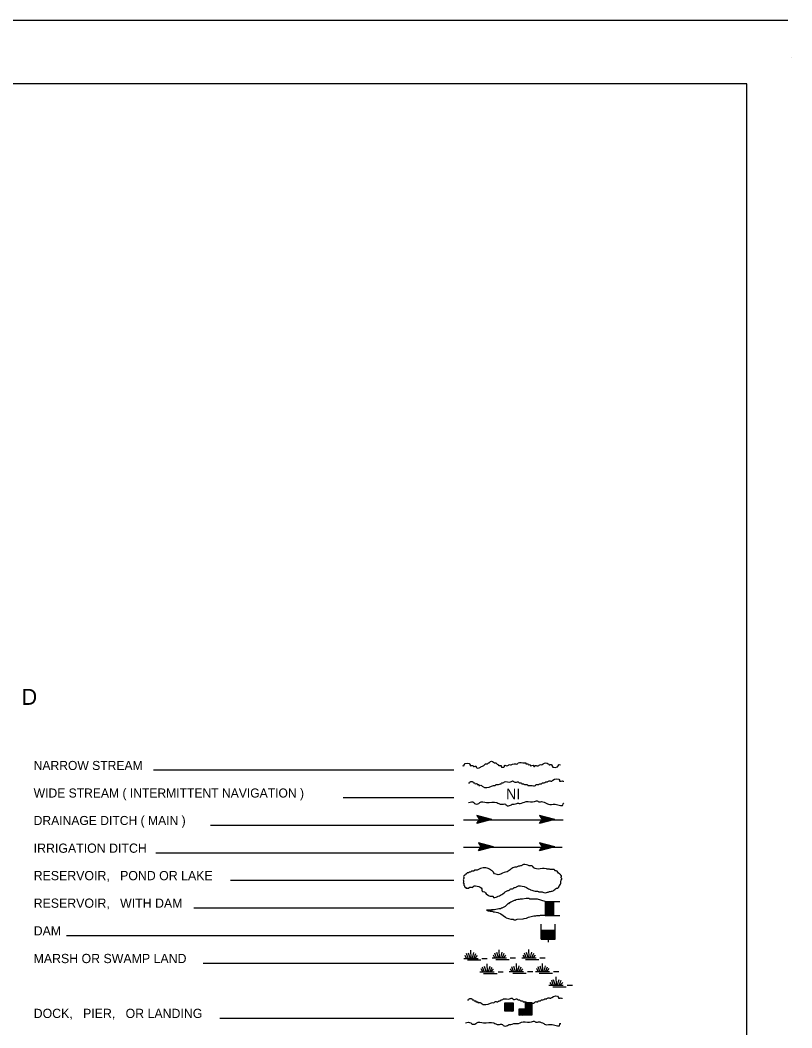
# Model space of a CAD drawing. Extents: x 1231110 to 1614361, y 15602718 to 15977648.
# Drawn here: x 1578131 to 1614361, y 15743642 to 15790949 of the extents above; entities that cross this region are included whole.
import ezdxf

# ---------------------------------------------------------------- set-up
doc = ezdxf.new("R2010")
doc.units = 0
doc.layers.add('L23', color=7, linetype='Continuous')
doc.layers.add('L26', color=7, linetype='Continuous')

msp = doc.modelspace()

# ---------------------------------------------------------------- linework, layer by layer
at = {"layer": 'L23'}
for p, q in [((1612253, 15787959), (1300308, 15787959)), ((1612253, 15606844), (1612253, 15787959)), ((1584384, 15755748), (1598487, 15755748)), ((1593302, 15754454), (1598487, 15754454)), ((1600282, 15753430), (1599574, 15753614)), ((1599574, 15753614), (1599690, 15753430)), ((1600282, 15753430), (1599574, 15753239)), ((1599574, 15753239), (1599690, 15753430)), ((1600203, 15753440), (1599627, 15753583)), ((1600102, 15753424), (1599627, 15753287)), ((1600123, 15753440), (1599632, 15753561)), ((1600034, 15753440), (1599669, 15753530)), ((1599944, 15753424), (1599669, 15753366)), ((1599944, 15753445), (1599685, 15753488)), ((1600282, 15753430), (1599690, 15753430)), ((1599833, 15753440), (1599701, 15753461)), ((1599743, 15753440), (1599701, 15753445)), ((1599965, 15753430), (1599775, 15753430)), ((1599902, 15753430), (1599775, 15753430)), ((1603228, 15753430), (1602515, 15753614)), ((1602515, 15753614), (1602637, 15753430)), ((1603228, 15753430), (1602515, 15753239)), ((1602515, 15753239), (1602637, 15753430)), ((1603144, 15753440), (1602568, 15753583)), ((1603043, 15753424), (1602568, 15753287)), ((1603070, 15753440), (1602573, 15753561)), ((1602975, 15753440), (1602610, 15753530)), ((1602885, 15753424), (1602610, 15753366)), ((1602885, 15753445), (1602626, 15753488)), ((1603228, 15753430), (1602637, 15753430)), ((1602774, 15753440), (1602642, 15753461)), ((1602684, 15753440), (1602642, 15753445)), ((1602911, 15753430), (1602716, 15753430)), ((1602843, 15753430), (1602716, 15753430)), ((1587061, 15753165), (1598487, 15753165)), ((1598941, 15753414), (1603619, 15753414)), ((1600176, 15753414), (1599616, 15753271)), ((1600018, 15753414), (1599643, 15753329)), ((1599817, 15753414), (1599675, 15753382)), ((1599775, 15753414), (1599701, 15753414)), ((1603117, 15753414), (1602557, 15753271)), ((1602959, 15753414), (1602584, 15753329)), ((1602758, 15753414), (1602616, 15753382)), ((1602716, 15753414), (1602642, 15753414)), ((1598941, 15752120), (1603576, 15752120)), ((1600350, 15752146), (1599643, 15752331)), ((1599643, 15752331), (1599759, 15752146)), ((1600350, 15752146), (1599643, 15751956)), ((1599643, 15751956), (1599759, 15752146)), ((1600245, 15752131), (1599685, 15751988)), ((1600266, 15752157), (1599690, 15752299)), ((1600166, 15752141), (1599690, 15752004)), ((1600192, 15752157), (1599701, 15752278)), ((1600086, 15752131), (1599712, 15752046)), ((1600102, 15752157), (1599733, 15752247)), ((1600007, 15752141), (1599733, 15752078)), ((1599886, 15752131), (1599743, 15752099)), ((1600007, 15752162), (1599748, 15752204)), ((1600350, 15752146), (1599759, 15752146)), ((1599902, 15752157), (1599770, 15752178)), ((1599807, 15752157), (1599770, 15752162)), ((1599844, 15752131), (1599770, 15752131)), ((1600034, 15752146), (1599844, 15752146)), ((1599965, 15752146), (1599844, 15752146)), ((1603228, 15752146), (1602515, 15752331)), ((1602515, 15752331), (1602637, 15752146)), ((1603228, 15752146), (1602515, 15751956)), ((1602515, 15751956), (1602637, 15752146)), ((1603117, 15752131), (1602557, 15751988)), ((1603144, 15752157), (1602568, 15752299)), ((1603043, 15752141), (1602568, 15752004)), ((1603070, 15752157), (1602573, 15752278)), ((1602959, 15752131), (1602584, 15752046)), ((1602975, 15752157), (1602610, 15752247)), ((1602885, 15752141), (1602610, 15752078)), ((1602758, 15752131), (1602616, 15752099)), ((1602885, 15752162), (1602626, 15752204)), ((1603228, 15752146), (1602637, 15752146)), ((1602774, 15752157), (1602642, 15752178)), ((1602684, 15752157), (1602642, 15752162)), ((1602716, 15752131), (1602642, 15752131)), ((1602911, 15752146), (1602716, 15752146)), ((1602843, 15752146), (1602716, 15752146)), ((1584500, 15751861), (1598487, 15751861)), ((1588011, 15750573), (1598487, 15750573)), ((1586285, 15749279), (1598487, 15749279)), ((1602784, 15749570), (1603476, 15749570)), ((1602784, 15749570), (1603186, 15749174)), ((1602784, 15749538), (1603186, 15749137)), ((1602784, 15749506), (1603186, 15749105)), ((1602784, 15749464), (1603186, 15749063)), ((1602784, 15749432), (1603186, 15749031)), ((1602784, 15749395), (1603186, 15748999)), ((1602784, 15749364), (1603186, 15748962)), ((1602784, 15749321), (1603186, 15748920)), ((1602784, 15749290), (1603149, 15748920)), ((1602784, 15749253), (1603117, 15748920)), ((1602784, 15749216), (1603085, 15748920)), ((1602784, 15749174), (1603043, 15748920)), ((1602816, 15749570), (1603186, 15749205)), ((1602853, 15749570), (1603186, 15749247)), ((1602890, 15749570), (1603186, 15749290)), ((1602927, 15749570), (1603186, 15749321)), ((1602959, 15749570), (1603186, 15749353)), ((1603001, 15749570), (1603186, 15749390)), ((1603043, 15749570), (1603186, 15749432)), ((1603075, 15749570), (1603186, 15749464)), ((1603107, 15749570), (1603186, 15749496)), ((1603144, 15749570), (1603186, 15749533)), ((1602784, 15749137), (1603012, 15748920)), ((1602784, 15749105), (1602969, 15748920)), ((1602784, 15749073), (1602932, 15748920)), ((1602784, 15749031), (1602890, 15748920)), ((1602784, 15748999), (1602858, 15748920)), ((1602784, 15748962), (1602827, 15748920)), ((1602784, 15748931), (1602790, 15748920)), ((1603186, 15748920), (1603476, 15748920)), ((1602594, 15747811), (1602594, 15748503)), ((1602594, 15747811), (1602990, 15748213)), ((1602594, 15747848), (1602959, 15748213)), ((1602594, 15747880), (1602916, 15748213)), ((1602594, 15747922), (1602874, 15748213)), ((1602594, 15747954), (1602843, 15748213)), ((1602594, 15747991), (1602811, 15748213)), ((1602594, 15748028), (1602774, 15748213)), ((1602594, 15748070), (1602732, 15748213)), ((1602594, 15748107), (1602700, 15748213)), ((1602594, 15748139), (1602668, 15748213)), ((1602594, 15748170), (1602637, 15748213)), ((1602626, 15747811), (1603027, 15748213)), ((1602658, 15747811), (1603059, 15748213)), ((1602700, 15747811), (1603101, 15748213)), ((1602732, 15747811), (1603133, 15748213)), ((1602769, 15747811), (1603170, 15748213)), ((1602800, 15747811), (1603202, 15748213)), ((1602843, 15747811), (1603244, 15748213)), ((1603244, 15748213), (1603244, 15748503)), ((1580302, 15747980), (1598487, 15747980)), ((1602874, 15747811), (1603244, 15748181)), ((1602911, 15747811), (1603244, 15748149)), ((1602932, 15747663), (1602932, 15747811)), ((1602948, 15747811), (1603244, 15748112)), ((1602990, 15747811), (1603244, 15748070)), ((1603027, 15747811), (1603244, 15748038)), ((1603059, 15747811), (1603244, 15747996)), ((1603091, 15747811), (1603244, 15747964)), ((1603133, 15747811), (1603244, 15747922)), ((1603170, 15747811), (1603244, 15747890)), ((1603202, 15747811), (1603244, 15747853)), ((1603233, 15747811), (1603244, 15747822)), ((1599310, 15746914), (1599294, 15747288)), ((1600641, 15746929), (1600625, 15747304)), ((1602035, 15746940), (1602019, 15747315)), ((1598956, 15746903), (1599627, 15746903)), ((1599094, 15746903), (1599020, 15747040)), ((1599157, 15746914), (1599083, 15747130)), ((1599136, 15746829), (1599759, 15746829)), ((1599252, 15746914), (1599178, 15747156)), ((1599368, 15746914), (1599432, 15747172)), ((1599432, 15746898), (1599527, 15747130)), ((1599500, 15746914), (1599601, 15747040)), ((1599807, 15746903), (1600060, 15746903)), ((1600292, 15746924), (1600958, 15746924)), ((1600424, 15746924), (1600350, 15747056)), ((1600493, 15746929), (1600419, 15747146)), ((1600467, 15746845), (1601095, 15746845)), ((1600583, 15746929), (1600509, 15747172)), ((1600699, 15746929), (1600768, 15747188)), ((1600768, 15746914), (1600857, 15747146)), ((1600836, 15746929), (1600936, 15747056)), ((1601142, 15746924), (1601391, 15746924)), ((1601686, 15746929), (1602352, 15746929)), ((1601818, 15746929), (1601744, 15747061)), ((1601882, 15746940), (1601808, 15747156)), ((1601860, 15746855), (1602484, 15746856)), ((1601977, 15746940), (1601903, 15747178)), ((1602093, 15746940), (1602161, 15747199)), ((1602161, 15746924), (1602251, 15747156)), ((1602225, 15746940), (1602325, 15747061)), ((1602536, 15746929), (1602784, 15746929)), ((1586718, 15746681), (1598487, 15746681)), ((1599849, 15746269), (1599775, 15746407)), ((1599917, 15746280), (1599844, 15746496)), ((1600007, 15746280), (1599933, 15746523)), ((1600065, 15746280), (1600049, 15746655)), ((1600123, 15746280), (1600192, 15746539)), ((1600192, 15746264), (1600282, 15746496)), ((1600261, 15746280), (1600361, 15746407)), ((1601227, 15746280), (1601153, 15746412)), ((1601290, 15746290), (1601216, 15746507)), ((1601385, 15746290), (1601311, 15746528)), ((1601443, 15746290), (1601428, 15746665)), ((1601501, 15746290), (1601565, 15746549)), ((1601565, 15746269), (1601660, 15746507)), ((1601633, 15746290), (1601734, 15746412)), ((1602457, 15746290), (1602383, 15746422)), ((1602526, 15746296), (1602452, 15746512)), ((1602616, 15746296), (1602542, 15746539)), ((1602674, 15746296), (1602658, 15746671)), ((1602732, 15746296), (1602800, 15746555)), ((1602800, 15746280), (1602890, 15746512)), ((1602869, 15746296), (1602969, 15746422)), ((1599717, 15746269), (1600382, 15746269)), ((1599891, 15746195), (1600519, 15746195)), ((1600567, 15746269), (1600815, 15746269)), ((1601095, 15746280), (1601760, 15746280)), ((1601269, 15746206), (1601892, 15746206)), ((1601945, 15746280), (1602193, 15746280)), ((1602325, 15746290), (1602990, 15746290)), ((1602499, 15746211), (1603128, 15746211)), ((1603159, 15745657), (1603085, 15745873)), ((1603175, 15746290), (1603423, 15746290)), ((1603249, 15745657), (1603175, 15745894)), ((1603307, 15745657), (1603291, 15746032)), ((1603365, 15745657), (1603434, 15745916)), ((1603434, 15745636), (1603524, 15745873)), ((1602959, 15745646), (1603624, 15745646)), ((1603091, 15745646), (1603017, 15745778)), ((1603133, 15745572), (1603761, 15745572)), ((1603503, 15745657), (1603603, 15745778)), ((1603809, 15745646), (1604057, 15745646)), ((1600884, 15744421), (1601274, 15744812)), ((1600884, 15744770), (1600926, 15744812)), ((1600884, 15744738), (1600958, 15744812)), ((1600884, 15744706), (1600995, 15744812)), ((1600884, 15744680), (1601026, 15744812)), ((1600884, 15744632), (1601068, 15744812)), ((1600884, 15744595), (1601100, 15744812)), ((1600884, 15744564), (1601132, 15744812)), ((1600884, 15744532), (1601169, 15744812)), ((1600884, 15744490), (1601211, 15744812)), ((1600884, 15744453), (1601243, 15744812)), ((1600915, 15744421), (1601274, 15744780)), ((1600952, 15744421), (1601274, 15744749)), ((1600995, 15744421), (1601274, 15744706)), ((1601026, 15744421), (1601274, 15744669)), ((1601058, 15744421), (1601274, 15744638)), ((1601095, 15744421), (1601274, 15744606)), ((1601142, 15744421), (1601274, 15744564)), ((1601169, 15744421), (1601274, 15744532)), ((1601200, 15744421), (1601274, 15744495)), ((1601232, 15744421), (1601274, 15744464)), ((1601845, 15744231), (1601560, 15744511)), ((1601802, 15744231), (1601560, 15744479)), ((1601765, 15744231), (1601560, 15744437)), ((1601876, 15744231), (1601575, 15744532)), ((1601908, 15744231), (1601607, 15744532)), ((1601945, 15744231), (1601649, 15744532)), ((1601982, 15744231), (1601686, 15744532)), ((1602019, 15744231), (1601718, 15744532)), ((1602051, 15744231), (1601750, 15744532)), ((1602093, 15744231), (1601792, 15744532)), ((1602124, 15744231), (1601824, 15744532)), ((1602161, 15744511), (1601860, 15744812)), ((1602161, 15744479), (1601860, 15744780)), ((1602161, 15744437), (1601860, 15744738)), ((1602161, 15744405), (1601860, 15744706)), ((1602161, 15744374), (1601860, 15744669)), ((1602161, 15744337), (1601860, 15744638)), ((1602161, 15744295), (1601860, 15744595)), ((1602161, 15744263), (1601860, 15744564)), ((1602161, 15744231), (1601860, 15744532)), ((1602161, 15744548), (1601876, 15744828)), ((1602161, 15744580), (1601908, 15744828)), ((1602151, 15744632), (1601950, 15744828)), ((1602161, 15744654), (1601982, 15744828)), ((1602161, 15744691), (1602019, 15744828)), ((1602161, 15744722), (1602051, 15744828)), ((1602161, 15744764), (1602093, 15744828)), ((1602161, 15744796), (1602124, 15744828)), ((1587499, 15744104), (1598487, 15744104)), ((1601734, 15744221), (1601560, 15744405)), ((1601702, 15744231), (1601560, 15744374)), ((1601665, 15744231), (1601560, 15744337)), ((1601618, 15744231), (1601560, 15744295)), ((1601591, 15744221), (1601560, 15744263))]:
    msp.add_line(p, q, dxfattribs=at)
for points in [[(1602784, 15749570), (1602425, 15749680), (1602066, 15749680), (1602024, 15749707), (1601882, 15749707), (1601718, 15749680), (1601602, 15749680), (1601560, 15749665), (1601501, 15749665), (1601417, 15749649), (1601375, 15749622), (1601332, 15749622), (1601174, 15749548), (1601116, 15749506), (1601095, 15749506), (1601058, 15749464), (1601032, 15749464), (1600894, 15749337), (1600778, 15749279), (1600752, 15749263), (1600709, 15749263), (1600678, 15749237), (1600609, 15749237), (1600408, 15749179), (1600266, 15749179), (1600250, 15749163), (1600166, 15749163), (1600028, 15749163), (1600049, 15749163), (1600086, 15749137), (1600166, 15749137), (1600192, 15749121), (1600308, 15749121), (1600335, 15749094), (1600366, 15749094), (1600408, 15749094), (1600551, 15749063), (1600694, 15748999), (1600915, 15748841), (1600952, 15748814), (1601174, 15748741), (1601274, 15748741), (1601332, 15748714), (1601401, 15748714), (1601459, 15748741), (1601744, 15748756), (1601787, 15748778), (1601903, 15748799), (1602003, 15748841), (1602241, 15748899), (1602341, 15748899), (1602383, 15748920), (1602526, 15748920), (1602568, 15748936), (1602790, 15748936)], [(1602784, 15749570), (1602784, 15748931)], [(1602784, 15748931), (1602784, 15748920), (1603186, 15748920), (1603186, 15749570)], [(1603233, 15747811), (1603244, 15747811), (1603244, 15748213), (1602594, 15748213)], [(1602594, 15747811), (1603233, 15747811)]]:
    msp.add_lwpolyline(points, dxfattribs=at)
for points in [[(1600884, 15744421), (1600884, 15744812), (1601274, 15744812), (1601274, 15744421)], [(1601860, 15744231), (1601560, 15744231), (1601560, 15744532), (1601860, 15744532)], [(1602161, 15744532), (1601860, 15744532), (1601860, 15744828), (1602161, 15744828)], [(1602161, 15744231), (1601860, 15744231), (1601860, 15744532), (1602161, 15744532)]]:
    msp.add_lwpolyline(points, close=True, dxfattribs=at)
for points in [[(1598893, 15755954), (1598978, 15755954), (1598978, 15755996), (1599257, 15755996), (1599257, 15755954), (1599374, 15755954), (1599416, 15755917), (1599543, 15755917), (1599543, 15755880), (1599743, 15755880), (1599785, 15755917), (1599902, 15755954), (1599986, 15756038), (1600028, 15756038), (1600065, 15756038), (1600102, 15756080), (1600144, 15756080), (1600181, 15756122), (1600350, 15756122), (1600382, 15756080), (1600467, 15756080), (1600551, 15755996), (1600593, 15755996), (1600593, 15755954), (1600625, 15755954), (1600709, 15755954), (1600709, 15755917), (1600868, 15755917), (1600868, 15755954), (1601032, 15755954), (1601074, 15755996), (1601153, 15755996), (1601190, 15755996), (1601317, 15756038), (1601475, 15756038), (1601517, 15756080), (1601834, 15756080), (1601876, 15756080), (1601876, 15756038), (1601961, 15756038), (1602003, 15755996), (1602077, 15755996), (1602077, 15755954), (1602241, 15755954), (1602241, 15755917), (1602283, 15755917), (1602325, 15755954), (1602357, 15755954), (1602484, 15755954), (1602526, 15755996), (1602600, 15755996), (1602684, 15756038), (1602927, 15756038), (1602969, 15755996), (1603085, 15755996), (1603085, 15755954), (1603407, 15755954), (1603407, 15755996), (1603492, 15755996)], [(1599184, 15755146), (1599226, 15755146), (1599257, 15755188), (1599384, 15755188), (1599426, 15755146), (1599469, 15755146), (1599500, 15755103), (1599585, 15755103), (1599585, 15755066), (1599669, 15755066), (1599669, 15755024), (1599712, 15755024), (1599785, 15755024), (1599828, 15754987), (1600266, 15754987), (1600350, 15755024), (1600435, 15755024), (1600477, 15755066), (1600593, 15755066), (1600678, 15755103), (1600720, 15755103), (1600752, 15755146), (1600794, 15755146), (1600873, 15755188), (1601158, 15755188), (1601232, 15755230), (1601274, 15755230), (1601317, 15755188), (1601475, 15755188), (1601517, 15755188), (1601560, 15755146), (1601644, 15755146), (1601686, 15755103), (1601760, 15755103), (1601802, 15755066), (1601924, 15755066), (1601961, 15755024), (1602082, 15755024), (1602124, 15755024), (1602325, 15755024), (1602367, 15755066), (1602484, 15755066), (1602526, 15755103), (1602610, 15755103), (1602652, 15755146), (1602726, 15755146), (1602811, 15755188), (1602853, 15755188), (1602890, 15755188), (1602932, 15755230), (1603091, 15755230), (1603133, 15755262), (1603450, 15755262), (1603450, 15755230), (1603534, 15755230), (1603619, 15755230), (1603619, 15755188)], [(1599184, 15754222), (1599426, 15754222), (1599469, 15754179), (1599669, 15754179), (1599712, 15754222), (1600028, 15754222), (1600509, 15754222), (1600720, 15754137), (1600915, 15754137), (1600958, 15754095), (1601158, 15754095), (1601232, 15754137), (1601317, 15754137), (1601443, 15754179), (1601602, 15754179), (1601882, 15754264), (1602283, 15754264), (1602367, 15754295), (1602410, 15754295), (1602452, 15754264), (1602610, 15754264), (1602853, 15754179), (1602932, 15754137), (1603249, 15754137), (1603619, 15754137), (1603619, 15754179), (1603661, 15754179)], [(1599669, 15750272), (1599727, 15750245), (1599807, 15750172), (1599807, 15750103), (1599844, 15750045), (1599870, 15750045), (1600065, 15749886), (1600108, 15749865), (1600192, 15749823), (1600335, 15749807), (1600335, 15749786), (1600535, 15749807), (1600577, 15749823), (1600794, 15749929), (1601032, 15750087), (1601095, 15750103), (1601132, 15750145), (1601274, 15750187), (1601332, 15750230), (1601417, 15750245), (1601459, 15750272), (1601787, 15750272), (1601945, 15750203), (1602040, 15750145), (1602098, 15750129), (1602309, 15750066), (1602452, 15750045), (1602484, 15750029), (1602610, 15750029), (1602668, 15750008), (1602890, 15750008), (1602948, 15750029), (1603033, 15750045), (1603107, 15750066), (1603191, 15750103), (1603349, 15750203), (1603376, 15750203), (1603434, 15750272), (1603450, 15750330), (1603476, 15750346), (1603518, 15750430), (1603534, 15750573), (1603561, 15750657), (1603534, 15750689), (1603534, 15750795), (1603518, 15750795), (1603518, 15750816), (1603476, 15750853), (1603450, 15750874), (1603376, 15750953), (1603291, 15751011), (1603249, 15751011), (1603233, 15751038), (1603048, 15751074), (1603012, 15751074), (1602969, 15751096), (1602869, 15751096), (1602827, 15751111), (1602452, 15751096), (1602198, 15751212), (1602183, 15751238), (1602124, 15751254), (1602024, 15751254), (1601961, 15751280), (1601702, 15751280), (1601660, 15751254), (1601575, 15751238), (1601544, 15751238), (1601501, 15751212), (1601359, 15751180), (1601174, 15751096), (1600995, 15750974), (1600709, 15750874), (1600678, 15750853), (1600467, 15750853), (1600366, 15750916), (1600350, 15750953), (1600292, 15751011), (1600224, 15751053), (1600192, 15751074), (1600166, 15751096), (1600049, 15751138), (1599928, 15751154), (1599685, 15751096), (1599543, 15751038), (1599458, 15751038), (1599442, 15751011), (1599326, 15750995), (1599257, 15750953), (1599215, 15750953), (1599199, 15750932), (1599157, 15750916), (1599115, 15750916), (1599083, 15750874), (1599057, 15750874), (1599041, 15750832), (1598999, 15750816)], [(1598999, 15750816), (1598999, 15750795), (1598978, 15750795), (1598956, 15750657), (1598941, 15750615), (1598941, 15750473), (1598941, 15750430), (1598956, 15750430), (1598956, 15750346), (1598978, 15750330), (1598978, 15750304), (1598999, 15750304), (1598999, 15750272), (1599020, 15750245), (1599041, 15750245), (1599057, 15750230), (1599057, 15750203), (1599083, 15750203), (1599199, 15750203), (1599215, 15750230), (1599384, 15750245), (1599400, 15750272), (1599669, 15750272)], [(1599136, 15744955), (1599178, 15744955), (1599210, 15744997), (1599337, 15744997), (1599374, 15744955), (1599416, 15744955), (1599453, 15744912), (1599532, 15744912), (1599532, 15744870), (1599616, 15744870), (1599616, 15744828), (1599659, 15744828), (1599733, 15744828), (1599775, 15744796), (1600218, 15744796), (1600303, 15744828), (1600382, 15744828), (1600424, 15744870), (1600540, 15744870), (1600625, 15744912), (1600667, 15744912), (1600699, 15744955), (1600741, 15744955), (1600826, 15744997), (1601111, 15744997), (1601185, 15745039), (1601227, 15745039), (1601269, 15744997), (1601428, 15744997), (1601470, 15744997), (1601507, 15744955), (1601591, 15744955), (1601633, 15744912), (1601707, 15744912), (1601750, 15744870), (1601876, 15744870), (1601908, 15744828), (1602035, 15744828), (1602077, 15744828), (1602278, 15744828), (1602320, 15744870), (1602436, 15744870), (1602478, 15744912), (1602557, 15744912), (1602600, 15744955), (1602674, 15744955), (1602758, 15744997), (1602800, 15744997), (1602843, 15744997), (1602885, 15745039), (1603043, 15745039), (1603085, 15745071), (1603402, 15745071), (1603402, 15745039), (1603481, 15745039), (1603566, 15745039), (1603566, 15744997)], [(1599041, 15743877), (1599284, 15743877), (1599326, 15743840), (1599527, 15743840), (1599569, 15743877), (1599886, 15743877), (1600366, 15743877), (1600577, 15743798), (1600778, 15743798), (1600815, 15743756), (1601016, 15743756), (1601095, 15743798), (1601174, 15743798), (1601301, 15743840), (1601459, 15743840), (1601744, 15743920), (1602140, 15743920), (1602225, 15743957), (1602267, 15743957), (1602309, 15743920), (1602468, 15743920), (1602711, 15743840), (1602790, 15743798), (1603107, 15743798), (1603476, 15743798), (1603476, 15743840), (1603518, 15743840)]]:
    msp.add_spline(points, degree=3, dxfattribs=at)
at = {"layer": 'L26'}
for p, q in [((1298528, 15790949), (1614171, 15790949)), ((1614361, 15789176), (1614361, 15789176)), ((1614361, 15789176), (1614361, 15789176))]:
    msp.add_line(p, q, dxfattribs=at)

# ---------------------------------------------------------------- texts
at = {"layer": 'L23'}
for s, height, p in [('L  E  G  E  N  D', 749.98, (1572018, 15758805)), ('NARROW STREAM', 425.01, (1578766, 15755748)), ('WIDE STREAM ( INTERMITTENT NAVIGATION )', 425.01, (1578766, 15754454)), ('NI', 500, (1600942, 15754375)), ('DRAINAGE DITCH ( MAIN )', 425.01, (1578766, 15753165)), ('IRRIGATION DITCH', 433.31, (1578766, 15751861)), ('RESERVOIR,   POND OR LAKE', 433.31, (1578766, 15750573)), ('RESERVOIR,   WITH DAM', 433.31, (1578766, 15749279)), ('DAM', 433.3, (1578766, 15747980)), ('MARSH OR SWAMP LAND', 433.31, (1578761, 15746681)), ('DOCK,   PIER,   OR LANDING', 433.31, (1578766, 15744104))]:
    msp.add_text(s, height=height, dxfattribs=at).set_placement(p)

doc.saveas('drawing.dxf')
